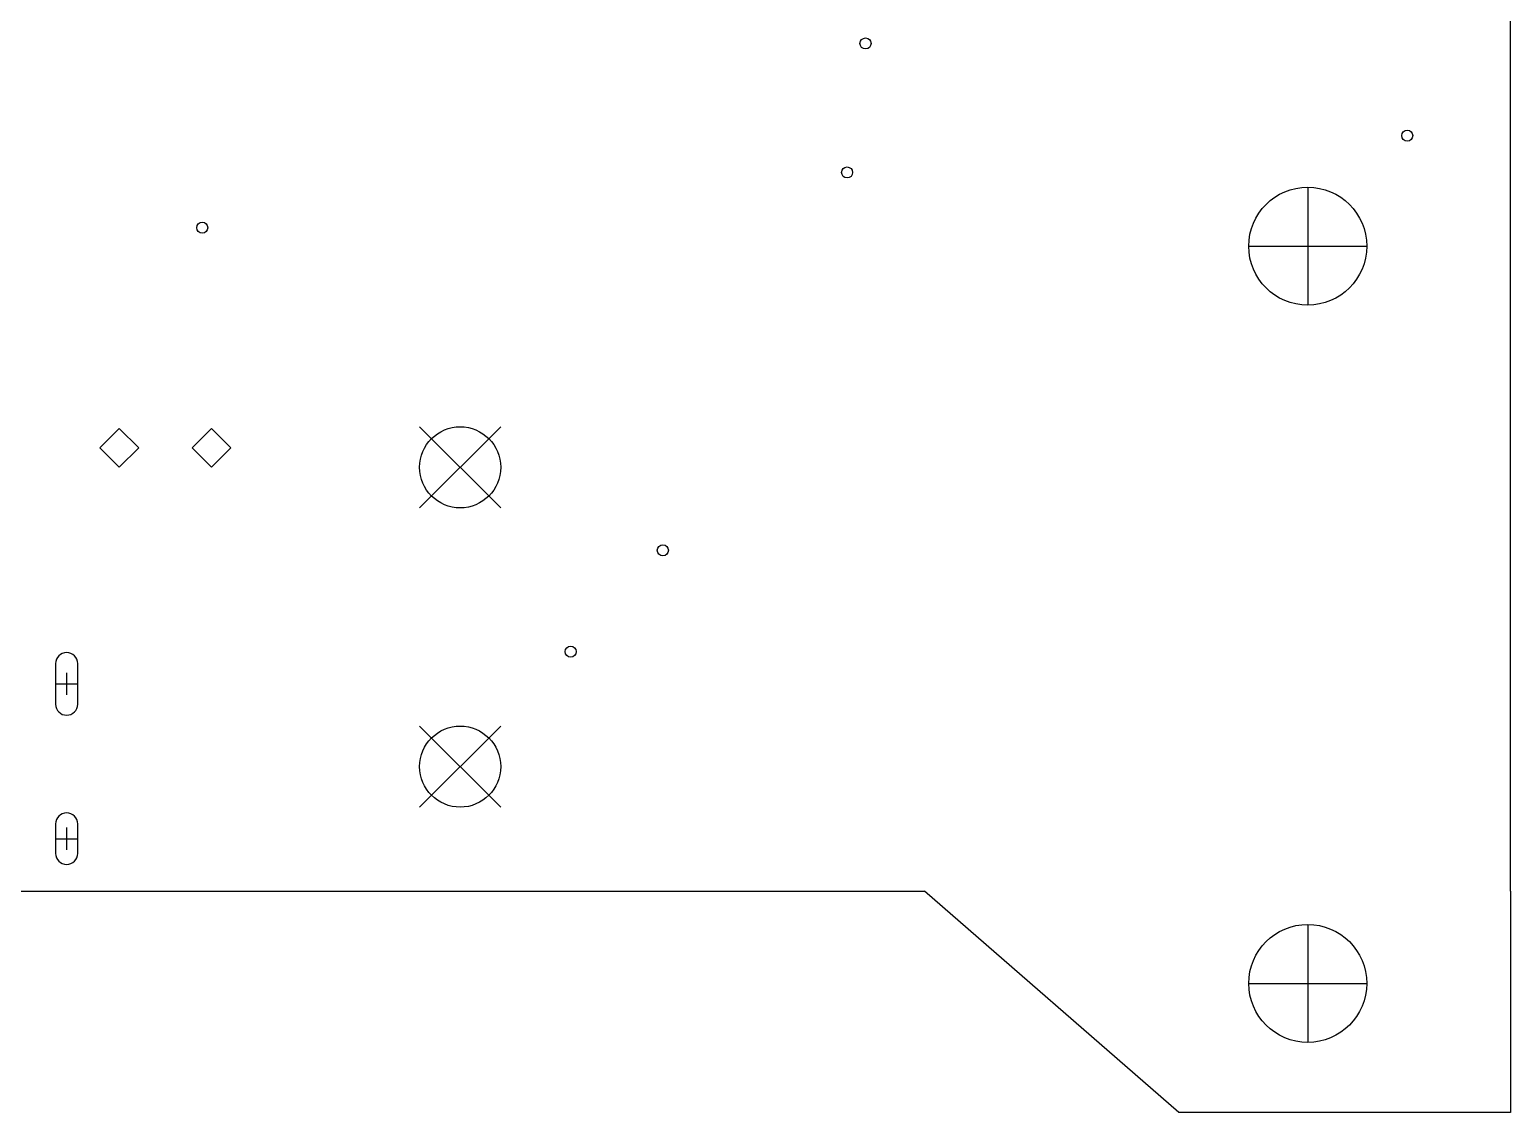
# Model space of a CAD drawing. Extents: x 39 to 122, y -192 to -69.
# Drawn here: x 81.32 to 121.5, y -159.5 to -130.12 of the extents above; entities that cross this region are included whole.
import ezdxf

# ---------------------------------------------------------------- set-up
doc = ezdxf.new("R2010")
doc.units = 0
doc.layers.add('BLACK', color=7, linetype='CONTINUOUS')

msp = doc.modelspace()

# ---------------------------------------------------------------- linework, layer by layer
at = {"layer": 'BLACK', "linetype": 'CONTINUOUS'}
for p, q in [((121.5, -153.5), (121.5, -107.5)), ((116, -134.4), (116, -137.6)), ((114.4, -136), (117.6, -136)), ((83.75, -140.95), (83.225, -141.475)), ((84.275, -141.475), (83.75, -140.95)), ((86.25, -140.95), (85.725, -141.475)), ((86.775, -141.475), (86.25, -140.95)), ((91.9, -140.9), (94.1, -143.1)), ((94.1, -140.9), (91.9, -143.1)), ((83.225, -141.475), (83.75, -142)), ((83.75, -142), (84.275, -141.475)), ((85.725, -141.475), (86.25, -142)), ((86.25, -142), (86.775, -141.475)), ((82.02, -147.325), (82.02, -148.425)), ((82.62, -148.425), (82.62, -147.325)), ((82.02, -147.875), (82.62, -147.875)), ((82.32, -147.575), (82.32, -148.175)), ((91.9, -149.02), (94.1, -151.22)), ((94.1, -149.02), (91.9, -151.22)), ((82.02, -151.675), (82.02, -152.475)), ((82.32, -151.775), (82.32, -152.375)), ((82.62, -152.475), (82.62, -151.675)), ((82.02, -152.075), (82.62, -152.075)), ((57.4, -153.5), (105.6, -153.5)), ((112.5, -159.5), (105.6, -153.5)), ((121.5, -153.5), (121.5, -159.5)), ((116, -154.4), (116, -157.6)), ((114.4, -156), (117.6, -156)), ((121.5, -159.5), (112.5, -159.5))]:
    msp.add_line(p, q, dxfattribs=at)
at = {"layer": 'BLACK'}
for centre, radius in [((104, -130.5), 0.15), ((118.7, -133), 0.15), ((103.5, -134), 0.15), ((116, -136), 1.6), ((86, -135.5), 0.15), ((93, -142), 1.1), ((98.5, -144.25), 0.15), ((96, -147), 0.15), ((93, -150.12), 1.1), ((116, -156), 1.6)]:
    msp.add_circle(centre, radius, dxfattribs=at)
for centre, start, end in [((82.32, -147.325), 0, 180), ((82.32, -148.425), -180, 0), ((82.32, -151.675), 0, 180), ((82.32, -152.475), -180, 0)]:
    msp.add_arc(centre, 0.3, start, end, dxfattribs=at)

doc.saveas('drawing.dxf')
